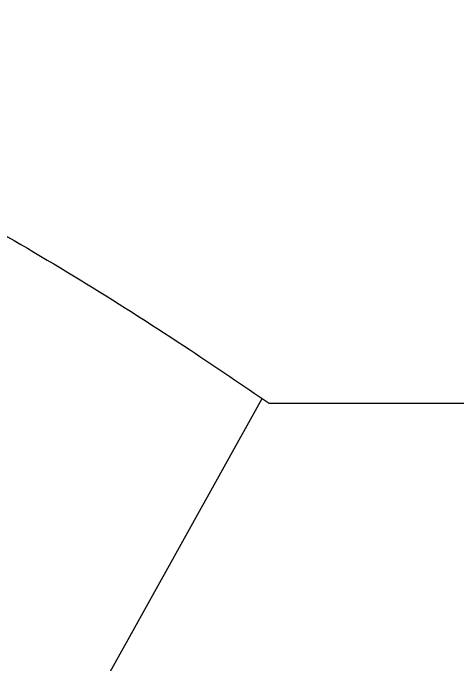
# Model space of a CAD drawing. Header units: millimetres. Extents: x 324 to 7054, y -67 to 2159.
# Drawn here: x 6561 to 6641.2, y 1173.8 to 1291.3 of the extents above; entities that cross this region are included whole.
import ezdxf

# ---------------------------------------------------------------- set-up
doc = ezdxf.new("R2010")
doc.units = ezdxf.units.MM
doc.header["$LTSCALE"] = 153.67
doc.layers.get('0').update_dxf_attribs({"linetype": 'CONTINUOUS'})
doc.layers.add('02___PRT_ALL_AXES', color=7, linetype='CONTINUOUS')

msp = doc.modelspace()

# ---------------------------------------------------------------- linework, layer by layer
at = {"linetype": 'ByBlock'}
msp.add_line((6534.15862, 1092.97699), (6605.95127, 1221.81037), dxfattribs=at)
at = {"layer": '02___PRT_ALL_AXES', "linetype": 'ByBlock'}
for p, q in [((6607.15247, 1220.98124), (6607.15806, 1220.97738)), ((6607.15806, 1220.97738), (6700.98871, 1220.97738)), ((6607.15862, 1220.97699), (6700.98871, 1220.97699))]:
    msp.add_line(p, q, dxfattribs=at)
msp.add_open_spline([(6257.1598, 1220.97781), (6261.86769, 1224.23456), (6278.81307, 1235.70837), (6304.3934, 1251.55802), (6335.41523, 1267.70038), (6364.57452, 1279.89325), (6391.49848, 1287.3753), (6414.43397, 1290.68641), (6432.15868, 1291.5544), (6449.8834, 1290.68639), (6472.81888, 1287.37527), (6499.74283, 1279.89321), (6528.90211, 1267.70034), (6559.92392, 1251.55797), (6585.50421, 1235.70834), (6602.44957, 1224.23455), (6607.15744, 1220.97781)], degree=3, knots=[0, 0, 0, 0, 0.044854478, 0.16035017, 0.235534322, 0.318660161, 0.407603987, 0.453571024, 0.500000163, 0.546429299, 0.592396332, 0.681340141, 0.764465956, 0.839650076, 0.95514567, 1, 1, 1, 1], dxfattribs=at)

doc.saveas('drawing.dxf')
